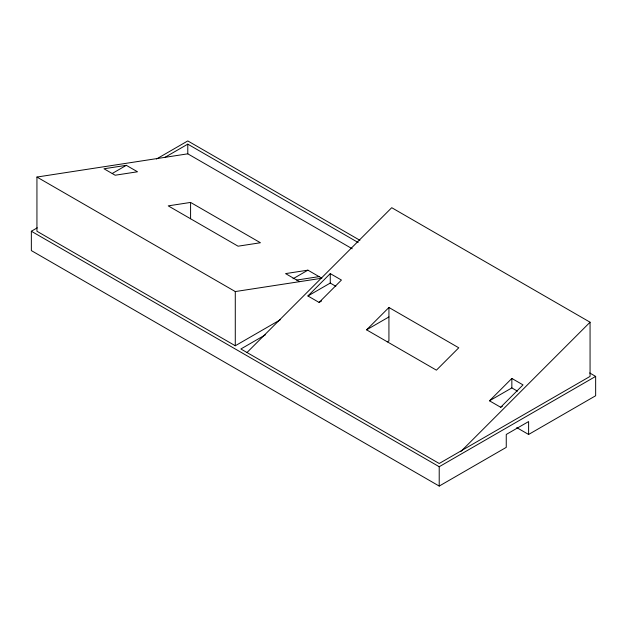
<?xml version="1.0" encoding="UTF-8"?>
<svg xmlns="http://www.w3.org/2000/svg" width="627" height="627" viewBox="0 0 627 627"><rect width="100%" height="100%" fill="white"/><g stroke="black" fill="none" stroke-linecap="round" stroke-linejoin="round"><path stroke-width="0.94" d="M246.92 352.601L391.718 207.694L590.062 322.207L590.062 376.404L439.213 463.494L240.87 348.98L265.417 334.81M307.912 295.975L330.264 273.607L341.433 280.057L319.088 302.426L307.912 295.975L330.264 283.067L335.845 286.296M366.576 329.841L388.928 307.481L458.768 347.797L436.416 370.165L366.576 329.841L388.928 316.941M489.491 400.81L511.844 378.442L523.02 384.892L500.667 407.26L489.491 400.81L511.844 387.909L517.432 391.13M460.72 451.644L590.062 322.207M112.257 173.46L126.333 165.332L137.509 171.782L115.156 175.223L103.98 168.773L126.333 165.332M516.734 427.614L528.608 434.464L528.608 421.563L506.255 434.464L506.255 447.364L439.213 486.074L31.35 250.596L31.35 231.245L37.267 227.828M156.499 158.992L187.786 140.926L359.922 240.306M164.932 157.346L187.786 144.147L358.158 242.516M293.013 278.772L307.912 270.166L321.878 278.231L235.282 291.563L36.938 177.049L36.938 231.245L235.282 345.759L280.206 319.817M319.088 302.426L321.573 300.991M387.274 341.872L388.928 340.916L388.928 307.481M500.667 407.26L502.321 406.304M31.35 231.245L439.213 466.723L595.65 376.404L595.65 395.755L528.608 434.464M36.938 177.049L187.786 153.827L352.225 248.762M190.584 202.427L168.232 205.868L238.072 246.192L260.424 242.751L190.584 202.427L190.584 218.737M307.912 270.166L285.567 273.607L299.534 281.672M296.736 280.057L319.088 276.617M589.717 372.971L595.65 376.404M511.844 378.442L511.844 387.909M439.213 466.723L439.213 486.074M330.264 273.607L330.264 283.067M235.282 291.563L235.282 345.759M187.786 144.147L187.786 153.827"/></g></svg>
